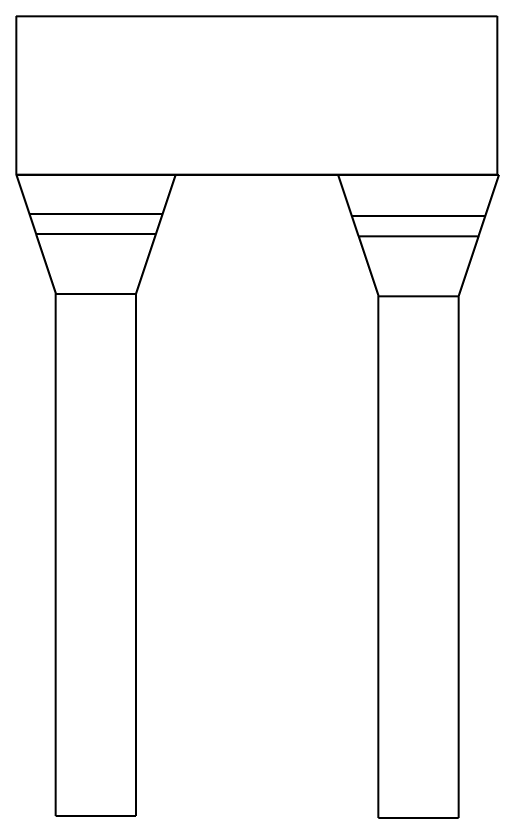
# Model space of a CAD drawing. Header units: inches. Extents: x -4475333 to 345677417, y -211198149 to 2125895.
# Drawn here: x -2382636 to -2382034, y 1001270 to 1002269 of the extents above; entities that cross this region are included whole.
import ezdxf

# ---------------------------------------------------------------- set-up
doc = ezdxf.new("R2010")
doc.units = ezdxf.units.IN
doc.header["$LTSCALE"] = 150
doc.header["$MEASUREMENT"] = 0
doc.layers.add('EEEE', color=7, linetype='Continuous', lineweight=0)

msp = doc.modelspace()

# ---------------------------------------------------------------- linework, layer by layer
at = {"layer": 'EEEE', "color": 5, "linetype": 'Continuous', "lineweight": 40, "ltscale": 10}
for p, q in [((-2382636.42, 1002268.8), (-2382036.42, 1002269.11)), ((-2382636.42, 1002268.8), (-2382636.42, 1002071.55)), ((-2382036.42, 1002269.11), (-2382036.42, 1002071.55)), ((-2382636.42, 1002071.55), (-2382036.42, 1002071.55)), ((-2382586.87, 1001272.89), (-2382486.87, 1001272.89)), ((-2382184.63, 1001270.04), (-2382084.63, 1001270.04))]:
    msp.add_line(p, q, dxfattribs=at)
at = {"layer": 'EEEE', "color": 5, "lineweight": 40}
for p, q in [((-2382636.42, 1002071.55), (-2382586.87, 1001922.89)), ((-2382636.35, 1002071.33), (-2382034.2, 1002071.33)), ((-2382437.39, 1002071.33), (-2382486.87, 1001922.89)), ((-2382235.13, 1002071.55), (-2382184.63, 1001920.04)), ((-2382203.47, 1002071.55), (-2382203.54, 1002071.33)), ((-2382034.2, 1002071.33), (-2382084.63, 1001920.04)), ((-2382620.2, 1002022.89), (-2382453.54, 1002022.89)), ((-2382217.97, 1002020.04), (-2382051.3, 1002020.04)), ((-2382611.87, 1001997.89), (-2382461.87, 1001997.89)), ((-2382209.63, 1001995.04), (-2382059.63, 1001995.04)), ((-2382586.87, 1001272.89), (-2382586.87, 1001922.89)), ((-2382586.87, 1001922.89), (-2382486.87, 1001922.89)), ((-2382486.87, 1001922.89), (-2382486.87, 1001272.89)), ((-2382184.63, 1001270.04), (-2382184.63, 1001920.04)), ((-2382184.63, 1001920.04), (-2382084.63, 1001920.04)), ((-2382084.63, 1001920.04), (-2382084.63, 1001270.04))]:
    msp.add_line(p, q, dxfattribs=at)

doc.saveas('drawing.dxf')
